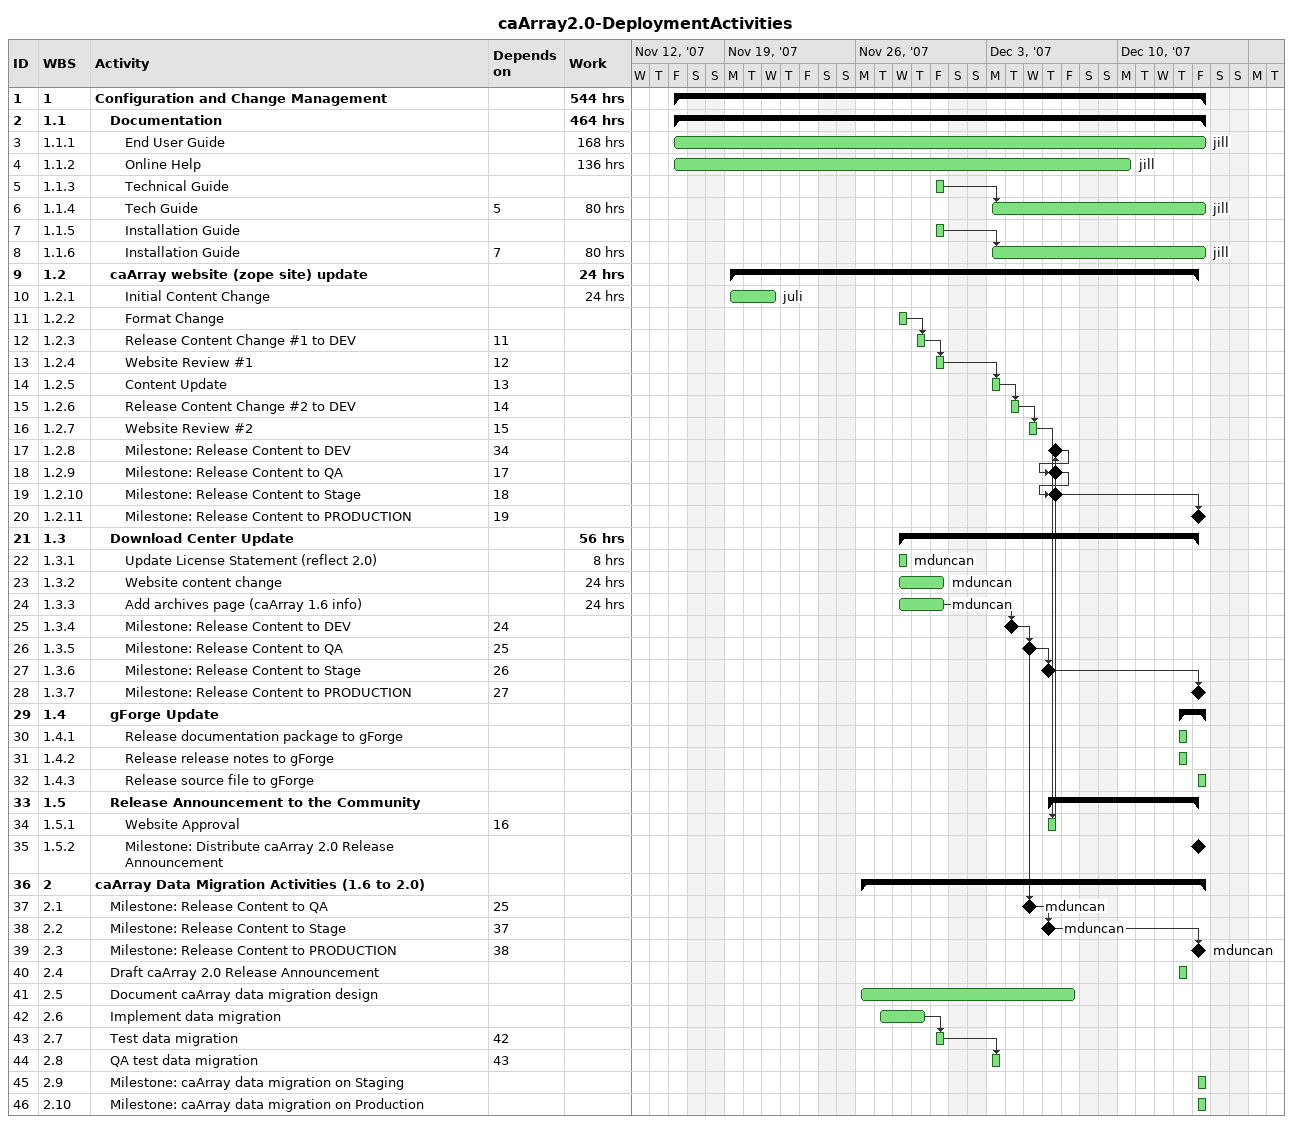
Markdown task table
caArray2.0-DeploymentActivities

| ID | WBS | Task | Start | Finish | Predecessors | Resources | Work (h) |
|---|---|---|---|---|---|---|---|
| 1 | 1 | **Configuration and Change Management** | 2007-11-16 | 2007-12-14 |  |  | 544 |
| 2 | 1.1 | **Documentation** | 2007-11-16 | 2007-12-14 |  |  | 464 |
| 3 | 1.1.1 | End User Guide | 2007-11-16 | 2007-12-14 |  | jill | 168 |
| 4 | 1.1.2 | Online Help | 2007-11-16 | 2007-12-10 |  | jill | 136 |
| 5 | 1.1.3 | Technical Guide | 2007-11-30 | 2007-11-30 |  |  |  |
| 6 | 1.1.4 | Tech Guide | 2007-12-03 | 2007-12-14 | 5 | jill | 80 |
| 7 | 1.1.5 | Installation Guide | 2007-11-30 | 2007-11-30 |  |  |  |
| 8 | 1.1.6 | Installation Guide | 2007-12-03 | 2007-12-14 | 7 | jill | 80 |
| 9 | 1.2 | **caArray website (zope site) update** | 2007-11-19 | 2007-12-14 |  |  | 24 |
| 10 | 1.2.1 | Initial Content Change | 2007-11-19 | 2007-11-21 |  | juli | 24 |
| 11 | 1.2.2 | Format Change | 2007-11-28 | 2007-11-28 |  |  |  |
| 12 | 1.2.3 | Release Content Change #1 to DEV | 2007-11-29 | 2007-11-29 | 11 |  |  |
| 13 | 1.2.4 | Website Review #1 | 2007-11-30 | 2007-11-30 | 12 |  |  |
| 14 | 1.2.5 | Content Update | 2007-12-03 | 2007-12-03 | 13 |  |  |
| 15 | 1.2.6 | Release Content Change #2 to DEV | 2007-12-04 | 2007-12-04 | 14 |  |  |
| 16 | 1.2.7 | Website Review #2 | 2007-12-05 | 2007-12-05 | 15 |  |  |
| 17 | 1.2.8 | Milestone: Release Content to DEV (milestone) | 2007-12-06 | 2007-12-06 | 34 |  |  |
| 18 | 1.2.9 | Milestone: Release Content to QA (milestone) | 2007-12-06 | 2007-12-06 | 17 |  |  |
| 19 | 1.2.10 | Milestone: Release Content to Stage (milestone) | 2007-12-06 | 2007-12-06 | 18 |  |  |
| 20 | 1.2.11 | Milestone: Release Content to PRODUCTION (milestone) | 2007-12-14 | 2007-12-14 | 19 |  |  |
| 21 | 1.3 | **Download Center Update** | 2007-11-28 | 2007-12-14 |  |  | 56 |
| 22 | 1.3.1 | Update License Statement (reflect 2.0) | 2007-11-28 | 2007-11-28 |  | mduncan | 8 |
| 23 | 1.3.2 | Website content change | 2007-11-28 | 2007-11-30 |  | mduncan | 24 |
| 24 | 1.3.3 | Add archives page (caArray 1.6 info) | 2007-11-28 | 2007-11-30 |  | mduncan | 24 |
| 25 | 1.3.4 | Milestone: Release Content to DEV (milestone) | 2007-12-04 | 2007-12-04 | 24 |  |  |
| 26 | 1.3.5 | Milestone: Release Content to QA (milestone) | 2007-12-05 | 2007-12-05 | 25 |  |  |
| 27 | 1.3.6 | Milestone: Release Content to Stage (milestone) | 2007-12-06 | 2007-12-06 | 26 |  |  |
| 28 | 1.3.7 | Milestone: Release Content to PRODUCTION (milestone) | 2007-12-14 | 2007-12-14 | 27 |  |  |
| 29 | 1.4 | **gForge Update** | 2007-12-13 | 2007-12-14 |  |  |  |
| 30 | 1.4.1 | Release documentation package to gForge | 2007-12-13 | 2007-12-13 |  |  |  |
| 31 | 1.4.2 | Release release notes to gForge | 2007-12-13 | 2007-12-13 |  |  |  |
| 32 | 1.4.3 | Release source file to gForge | 2007-12-14 | 2007-12-14 |  |  |  |
| 33 | 1.5 | **Release Announcement to the Community** | 2007-12-06 | 2007-12-14 |  |  |  |
| 34 | 1.5.1 | Website Approval | 2007-12-06 | 2007-12-06 | 16 |  |  |
| 35 | 1.5.2 | Milestone: Distribute caArray 2.0 Release Announcement (milestone) | 2007-12-14 | 2007-12-14 |  |  |  |
| 36 | 2 | **caArray Data Migration Activities (1.6 to 2.0)** | 2007-11-26 | 2007-12-14 |  |  |  |
| 37 | 2.1 | Milestone: Release Content to QA (milestone) | 2007-12-05 | 2007-12-05 | 25 | mduncan |  |
| 38 | 2.2 | Milestone: Release Content to Stage (milestone) | 2007-12-06 | 2007-12-06 | 37 | mduncan |  |
| 39 | 2.3 | Milestone: Release Content to PRODUCTION (milestone) | 2007-12-14 | 2007-12-14 | 38 | mduncan |  |
| 40 | 2.4 | Draft caArray 2.0 Release Announcement | 2007-12-13 | 2007-12-13 |  |  |  |
| 41 | 2.5 | Document caArray data migration design | 2007-11-26 | 2007-12-07 |  |  |  |
| 42 | 2.6 | Implement data migration | 2007-11-27 | 2007-11-29 |  |  |  |
| 43 | 2.7 | Test data migration | 2007-11-30 | 2007-11-30 | 42 |  |  |
| 44 | 2.8 | QA test data migration | 2007-12-03 | 2007-12-03 | 43 |  |  |
| 45 | 2.9 | Milestone: caArray data migration on Staging | 2007-12-14 | 2007-12-14 |  |  |  |
| 46 | 2.10 | Milestone: caArray data migration on Production | 2007-12-14 | 2007-12-14 |  |  |  |
